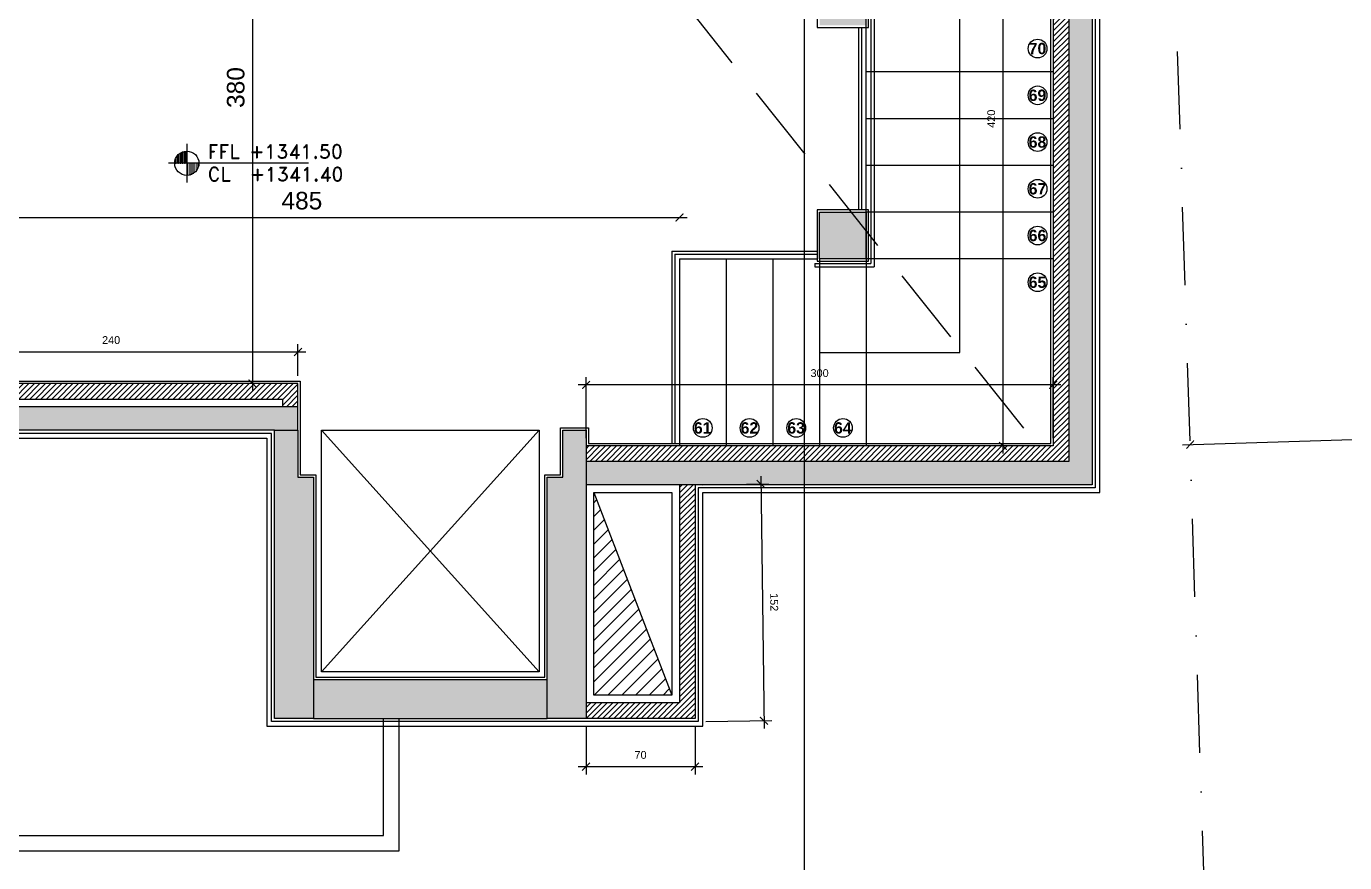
# Model space of a CAD drawing. Header units: centimetres. Extents: x 96271 to 179142, y 9855 to 112216.
# Drawn here: x 129802 to 130649, y 51183 to 51720 of the extents above; entities that cross this region are included whole.
import ezdxf

# ---------------------------------------------------------------- set-up
doc = ezdxf.new("R2010")
doc.units = ezdxf.units.CM
doc.header["$LTSCALE"] = 100
doc.header["$MEASUREMENT"] = 0
doc.header["$PDSIZE"] = 0.2
doc.linetypes.add('DASHDOT', pattern=[1, 0.5, -0.25, 0, -0.25])
doc.linetypes.add('DASHED', pattern=[0.75, 0.5, -0.25])
doc.layers.get('0').update_dxf_attribs({"linetype": 'CONTINUOUS'})
doc.layers.get('DEFPOINTS').update_dxf_attribs({"linetype": 'CONTINUOUS'})
for name, color, linetype in [('A-CLADDING', 53, 'CONTINUOUS'), ('A-Dim', 2, 'CONTINUOUS'), ('A-Dim CMU', 2, 'CONTINUOUS'), ('A-Flor-Str', 3, 'CONTINUOUS'), ('A-Glass-Full', 140, 'CONTINUOUS'), ('A-Otln-Abv', 1, 'DASHED'), ('A-Patt', 8, 'CONTINUOUS'), ('A-Patt-CMU', 8, 'CONTINUOUS'), ('A-Patt-Strcr', 8, 'CONTINUOUS'), ('A-PLASTER', 51, 'CONTINUOUS'), ('A-Setback', 3, 'DASHDOT'), ('A-Shaft', 31, 'CONTINUOUS'), ('A-Wall-Full', 5, 'CONTINUOUS'), ('A-Wall-Strctr', 6, 'CONTINUOUS'), ('plan-elevation level', 7, 'CONTINUOUS'), ('plan-stair steps nbr', 224, 'CONTINUOUS')]:
    doc.layers.add(name, color=color, linetype=linetype)
doc.layers.add('A-Sect-Iden', color=191, linetype='CONTINUOUS', lineweight=25)
doc.styles.add('ARIAL', font='arialbd.ttf')
doc.styles.add('ROMAND', font='romand.shx', dxfattribs={"height": 10})
doc.styles.get("Standard").update_dxf_attribs({"font": 'arial.ttf'})
doc.dimstyles.new('1-50', dxfattribs={"dimtxt": 11.25, "dimasz": 5, "dimexe": 5, "dimexo": 5, "dimgap": 5, "dimtad": 1, "dimdec": 1, "dimrnd": 0.5, "dimzin": 12, "dimdsep": 46, "dimtxsty": 'Standard', "dimblk": 'ARCHTICK', "dimcen": 0.09, "dimdle": 5, "dimadec": 0, "dimazin": 3, "dimtfac": 1, "dimtdec": 1, "dimtix": 1, "dimtofl": 0, "dimtmove": 1, "dimatfit": 3, "dimfxl": 5, "dimtolj": 1, "dimtzin": 0, "dimarcsym": 0})
pattern_1 = [(90, (894916.29, -703049.082), (14.2875, 7.14375), [0, -14.2875])]

# ---------------------------------------------------------------- blocks, each defined once
blk = doc.blocks.new('_ArchTick')
at = {"color": 0, "linetype": 'ByBlock', "const_width": 0.15}
blk.add_lwpolyline([(-0.5, -0.5), (0.5, 0.5)], dxfattribs=at)
blk = doc.blocks.new('*D262')
at = {"layer": 'A-Dim', "color": 0, "lineweight": -2, "transparency": 16777216}
blk.add_line((130544.52, 51451), (131054.26, 51467.24), dxfattribs=at)
at = {"layer": 'DEFPOINTS', "color": 0, "transparency": 16777216}
for p in [(131049.27, 51467.08), (131052.38, 51369.28), (130552.64, 51353.35)]:
    blk.add_point(p, dxfattribs=at)
at = {"layer": 'A-Dim', "color": 0, "lineweight": -2, "transparency": 16777216, "xscale": 5, "yscale": 5, "zscale": 5}
for p, rotation in [((131049.27, 51467.08), 1.8247667080837), ((130549.52, 51451.16), 181.8247667080837)]:
    blk.add_blockref('_ArchTick', p, dxfattribs=dict(at, rotation=rotation))
at = {"layer": 'A-Dim', "color": 0, "transparency": 16777216, "insert": (130799.05, 51469.86), "char_height": 11.25, "attachment_point": 5, "rotation": 1.82477}
blk.add_mtext('\\A1;500', dxfattribs=at)
blk = doc.blocks.new('CL-FFL-PLAN')
at = {"layer": 'plan-elevation level'}
h = blk.add_hatch(dxfattribs=at)
h.set_pattern_fill('DOTS', color=232, scale=9, angle=90, style=0)
h.set_pattern_definition(pattern_1)
h.paths.add_polyline_path([(-1229, 207), (-1229, 50), (-1385, 50, -0.414214)])
h = blk.add_hatch(dxfattribs=at)
h.set_pattern_fill('DOTS', color=232, scale=9, angle=90, style=0)
h.set_pattern_definition(pattern_1)
h.paths.add_polyline_path([(-1229, 50), (-1072, 50, -0.414214), (-1229, -106)])
at = {"layer": 'plan-elevation level', "color": 7, "ltscale": 111}
for p, q in [((-1229, 301), (-1229, -200)), ((337, 50), (-1463, 50))]:
    blk.add_line(p, q, dxfattribs=at)
blk.add_circle((-1229, 50), 156, dxfattribs=at)
at = {"layer": 'plan-elevation level', "color": 111, "ltscale": 111, "style": 'ROMAND'}
for s, p in [('FFL', (-960, 110)), ('CL', (-960, -180))]:
    blk.add_text(s, height=180, dxfattribs=at).set_placement(p)
for tag, p in [('FFL', (-424, 113)), ('CL', (-417, -180))]:
    blk.add_attdef(tag, p, '', height=180, dxfattribs=at)
blk = doc.blocks.new('*D631')
at = {"layer": 'A-Dim', "color": 0, "lineweight": -2, "transparency": 16777216}
for p, q in [((130161.56, 51455.33), (130161.56, 51494.46)), ((130461.56, 51455.33), (130461.56, 51494.46)), ((130466.56, 51489.46), (130156.56, 51489.46))]:
    blk.add_line(p, q, dxfattribs=at)
at = {"layer": 'DEFPOINTS', "color": 0, "transparency": 16777216}
for p in [(130161.56, 51489.46), (130161.56, 51450.33), (130461.56, 51450.33)]:
    blk.add_point(p, dxfattribs=at)
at = {"layer": 'A-Dim', "color": 0, "lineweight": -2, "transparency": 16777216, "xscale": 5, "yscale": 5, "zscale": 5, "rotation": 180}
blk.add_blockref('_ArchTick', (130161.56, 51489.46), dxfattribs=at)
at = {"layer": 'A-Dim', "color": 0, "lineweight": -2, "transparency": 16777216, "xscale": 5, "yscale": 5, "zscale": 5}
blk.add_blockref('_ArchTick', (130461.56, 51489.46), dxfattribs=at)
at = {"layer": 'A-Dim', "color": 0, "transparency": 16777216, "insert": (130311.56, 51497.01), "char_height": 5, "attachment_point": 5}
blk.add_mtext('\\A1;300', dxfattribs=at)
blk = doc.blocks.new('*D635')
at = {"layer": 'A-Dim', "color": 0, "lineweight": -2, "transparency": 16777216}
for p, q in [((130429.34, 51445.33), (130429.34, 51875.33)), ((130456.56, 51870.33), (130424.34, 51870.33)), ((130456.56, 51450.33), (130424.34, 51450.33))]:
    blk.add_line(p, q, dxfattribs=at)
at = {"layer": 'DEFPOINTS', "color": 0, "transparency": 16777216}
for p in [(130429.34, 51870.33), (130461.56, 51870.33), (130461.56, 51450.33)]:
    blk.add_point(p, dxfattribs=at)
at = {"layer": 'A-Dim', "color": 0, "lineweight": -2, "transparency": 16777216, "xscale": 5, "yscale": 5, "zscale": 5}
for p, rotation in [((130429.34, 51870.33), 90), ((130429.34, 51450.33), 270)]:
    blk.add_blockref('_ArchTick', p, dxfattribs=dict(at, rotation=rotation))
at = {"layer": 'A-Dim', "color": 0, "transparency": 16777216, "insert": (130421.79, 51660.33), "char_height": 5, "attachment_point": 5, "rotation": 90}
blk.add_mtext('\\A1;420', dxfattribs=at)
blk = doc.blocks.new('*D636')
at = {"layer": 'A-Dim CMU', "color": 0, "lineweight": -2, "transparency": 16777216}
for p, q in [((130236.56, 51425.39), (130278.78, 51425.95)), ((130273.72, 51430.88), (130275.85, 51268.89)), ((130238.56, 51273.39), (130280.78, 51273.95))]:
    blk.add_line(p, q, dxfattribs=at)
at = {"layer": 'DEFPOINTS', "color": 0, "transparency": 16777216}
for p in [(130231.56, 51425.33), (130233.56, 51273.33), (130275.78, 51273.88)]:
    blk.add_point(p, dxfattribs=at)
at = {"layer": 'A-Dim CMU', "color": 0, "lineweight": -2, "transparency": 16777216, "xscale": 5, "yscale": 5, "zscale": 5}
for p, rotation in [((130273.78, 51425.88), 90.75384833304845), ((130275.78, 51273.88), 270.7538483330484)]:
    blk.add_blockref('_ArchTick', p, dxfattribs=dict(at, rotation=rotation))
at = {"layer": 'A-Dim CMU', "color": 0, "transparency": 16777216, "insert": (130282.34, 51349.98), "char_height": 5, "attachment_point": 5, "rotation": 270.75385}
blk.add_mtext('\\A1;152', dxfattribs=at)
blk = doc.blocks.new('*D637')
at = {"layer": 'A-Dim CMU', "color": 0, "lineweight": -2, "transparency": 16777216}
for p, q in [((130161.56, 51270.33), (130161.56, 51239.38)), ((130231.56, 51270.33), (130231.56, 51239.38)), ((130236.56, 51244.38), (130156.56, 51244.38))]:
    blk.add_line(p, q, dxfattribs=at)
at = {"layer": 'DEFPOINTS', "color": 0, "transparency": 16777216}
for p in [(130161.56, 51275.33), (130231.56, 51275.33), (130161.56, 51244.38)]:
    blk.add_point(p, dxfattribs=at)
at = {"layer": 'A-Dim CMU', "color": 0, "lineweight": -2, "transparency": 16777216, "xscale": 5, "yscale": 5, "zscale": 5}
for p, rotation in [((130161.56, 51244.38), 179.9999999999762), ((130231.56, 51244.38), 359.9999999999762)]:
    blk.add_blockref('_ArchTick', p, dxfattribs=dict(at, rotation=rotation))
at = {"layer": 'A-Dim CMU', "color": 0, "transparency": 16777216, "insert": (130196.56, 51251.94), "char_height": 5, "attachment_point": 5}
blk.add_mtext('\\A1;70', dxfattribs=at)
blk = doc.blocks.new('*D649')
at = {"layer": 'A-Dim', "color": 0, "lineweight": -2, "transparency": 16777216}
blk.add_line((129947.37, 51875.33), (129947.37, 51485.33), dxfattribs=at)
at = {"layer": 'DEFPOINTS', "color": 0, "transparency": 16777216}
for p in [(129991.56, 51870.33), (129947.37, 51490.33), (129991.56, 51490.33)]:
    blk.add_point(p, dxfattribs=at)
at = {"layer": 'A-Dim', "color": 0, "lineweight": -2, "transparency": 16777216, "xscale": 5, "yscale": 5, "zscale": 5}
for p, rotation in [((129947.37, 51870.33), 90), ((129947.37, 51490.33), 270)]:
    blk.add_blockref('_ArchTick', p, dxfattribs=dict(at, rotation=rotation))
at = {"layer": 'A-Dim', "color": 0, "transparency": 16777216, "insert": (129936.62, 51680.33), "char_height": 11.25, "attachment_point": 5, "rotation": 90}
blk.add_mtext('\\A1;380', dxfattribs=at)
blk = doc.blocks.new('*D650')
at = {"layer": 'A-Dim', "color": 0, "lineweight": -2, "transparency": 16777216}
blk.add_line((129731.56, 51596.9), (130226.56, 51596.9), dxfattribs=at)
at = {"layer": 'DEFPOINTS', "color": 0, "transparency": 16777216}
for p in [(130221.56, 51596.9), (129736.56, 51490.33), (130221.56, 51490.33)]:
    blk.add_point(p, dxfattribs=at)
at = {"layer": 'A-Dim', "color": 0, "lineweight": -2, "transparency": 16777216, "xscale": 5, "yscale": 5, "zscale": 5, "rotation": 180}
blk.add_blockref('_ArchTick', (129736.56, 51596.9), dxfattribs=at)
at = {"layer": 'A-Dim', "color": 0, "lineweight": -2, "transparency": 16777216, "xscale": 5, "yscale": 5, "zscale": 5}
blk.add_blockref('_ArchTick', (130221.56, 51596.9), dxfattribs=at)
at = {"layer": 'A-Dim', "color": 0, "transparency": 16777216, "insert": (129979.06, 51607.64), "char_height": 11.25, "attachment_point": 5}
blk.add_mtext('\\A1;485', dxfattribs=at)
blk = doc.blocks.new('*D832')
at = {"layer": 'A-Dim CMU', "color": 0, "lineweight": -2, "transparency": 16777216}
for p, q in [((129731.56, 51510.64), (129981.56, 51510.64)), ((129736.56, 51495.33), (129736.56, 51515.64)), ((129976.56, 51495.33), (129976.56, 51515.64))]:
    blk.add_line(p, q, dxfattribs=at)
at = {"layer": 'DEFPOINTS', "color": 0, "transparency": 16777216}
for p in [(129976.56, 51510.64), (129736.56, 51490.33), (129976.56, 51490.33)]:
    blk.add_point(p, dxfattribs=at)
at = {"layer": 'A-Dim CMU', "color": 0, "lineweight": -2, "transparency": 16777216, "xscale": 5, "yscale": 5, "zscale": 5, "rotation": 180}
blk.add_blockref('_ArchTick', (129736.56, 51510.64), dxfattribs=at)
at = {"layer": 'A-Dim CMU', "color": 0, "lineweight": -2, "transparency": 16777216, "xscale": 5, "yscale": 5, "zscale": 5}
blk.add_blockref('_ArchTick', (129976.56, 51510.64), dxfattribs=at)
at = {"layer": 'A-Dim CMU', "color": 0, "transparency": 16777216, "insert": (129856.56, 51518.2), "char_height": 5, "attachment_point": 5}
blk.add_mtext('\\A1;240', dxfattribs=at)

msp = doc.modelspace()

# ---------------------------------------------------------------- hatches: boundary and pattern name
at = {"layer": 'A-Patt-CMU'}
h = msp.add_hatch(dxfattribs=at)
h.set_pattern_fill('ANSI31', color=256, scale=20, angle=180)
h.set_pattern_definition([(225, (139598.3932, 77124.0469), (1.76776695, -1.76776695), [])])
h.paths.add_polyline_path([(130231.559, 51425.329), (130221.559, 51425.329), (130221.559, 51285.329), (130161.559, 51285.329), (130161.559, 51275.329), (130231.559, 51275.329)])
h.paths.add_polyline_path([(130471.559, 51870.329), (130461.559, 51870.329), (130461.559, 51450.329), (130161.559, 51450.329), (130161.559, 51440.329), (130471.559, 51440.329)])
h.paths.add_polyline_path([(130179.059, 52410.329), (129986.559, 52410.329), (129986.559, 52025.329), (129996.559, 52025.329), (129996.559, 52400.329), (130179.059, 52400.329)])
h.paths.add_polyline_path([(130461.559, 52410.329), (130269.059, 52410.329), (130269.059, 52400.329), (130451.559, 52400.329), (130451.559, 52060.329), (130161.559, 52060.329), (130161.559, 52040.329), (130171.559, 52040.329), (130171.559, 52050.329), (130391.559, 52050.329), (130391.559, 51895.329), (130401.559, 51895.329), (130401.559, 51940.329), (130496.559, 51940.329), (130496.559, 51895.329), (130506.559, 51895.329), (130506.559, 52060.329), (130461.559, 52060.329)])
h.paths.add_polyline_path([(130496.559, 52050.329), (130496.559, 51950.329), (130401.559, 51950.329), (130401.559, 52050.329)], flags=16)
h.paths.add_polyline_path([(130161.559, 51960.329), (130161.559, 51870.329), (130391.559, 51870.329), (130391.559, 51880.329), (130171.559, 51880.329), (130171.559, 51960.329)])
h = msp.add_hatch(dxfattribs=at)
h.set_pattern_fill('ANSI31', color=256, scale=20, angle=180)
h.set_pattern_definition([(225, (149778.3932, 97486.4773), (1.76776695, -1.76776695), [])])
h.paths.add_polyline_path([(130068.559, 52061.329), (129996.559, 52061.329), (129996.559, 52051.329), (130068.559, 52051.329)])
h.paths.add_polyline_path([(129996.559, 52010.329), (129986.559, 52010.329), (129986.559, 51950.329), (129736.559, 51950.329), (129736.559, 52115.329), (129439.059, 52115.329), (129439.059, 52120.329), (129741.559, 52120.329), (129741.559, 52135.329), (129429.059, 52135.329), (129429.059, 52105.329), (129726.559, 52105.329), (129726.559, 51845.329), (129736.559, 51845.329), (129736.559, 51940.329), (129986.559, 51940.329), (129986.559, 51870.329), (129996.559, 51870.329)])
h.paths.add_polyline_path([(129189.059, 52135.329), (128836.56, 52135.329), (128836.56, 52120.329), (129179.059, 52120.329), (129179.059, 52115.329), (128836.56, 52115.329), (128836.56, 52105.329), (129051.559, 52105.329), (129051.559, 51735.329), (129071.559, 51735.329), (129071.559, 51745.329), (129061.559, 51745.329), (129061.559, 52105.329), (129189.059, 52105.329)])
h.paths.add_polyline_path([(129736.559, 51755.329), (129726.559, 51755.329), (129726.559, 51745.329), (129161.559, 51745.329), (129161.559, 51635.329), (129001.559, 51635.329), (129001.559, 51365.329), (128891.559, 51365.329), (128891.559, 51355.329), (129179.059, 51355.329), (129179.059, 51350.329), (128891.559, 51350.329), (128891.559, 51335.329), (129189.059, 51335.329), (129189.059, 51365.329), (129011.559, 51365.329), (129011.559, 51625.329), (129161.559, 51625.329), (129161.559, 51535.329), (129171.559, 51535.329), (129171.559, 51735.329), (129726.559, 51735.329), (129726.559, 51725.329), (129736.559, 51725.329)])
h.paths.add_polyline_path([(129736.559, 51635.329), (129726.559, 51635.329), (129726.559, 51490.329), (129736.559, 51490.329)], flags=17)
h.paths.add_polyline_path([(129736.559, 51480.329), (129966.559, 51480.329), (129966.559, 51475.329), (129976.559, 51475.329), (129976.559, 51490.329), (129726.559, 51490.329), (129726.559, 51365.329), (129429.059, 51365.329), (129429.059, 51335.329), (129741.559, 51335.329), (129741.559, 51350.329), (129439.059, 51350.329), (129439.059, 51355.329), (129736.559, 51355.329)])
h.paths.add_polyline_path([(128876.559, 51365.329), (128836.56, 51365.329), (128836.56, 51355.329), (128876.559, 51355.329)])
h.paths.add_polyline_path([(128876.559, 51350.329), (128836.56, 51350.329), (128836.56, 51335.329), (128876.559, 51335.329)])
at = {"layer": 'A-Patt-Strcr'}
h = msp.add_hatch(dxfattribs=at)
h.set_pattern_fill('AR-CONC', color=256, scale=2)
h.set_pattern_definition([(50, (139598.393, 77124.047), (14.3452037, -1.2550427), [1.5, -16.5]), (355, (139598.393, 77124.047), (-2.775027, 15.043843), [1.2, -13.2]), (100.451444, (139599.589, 77123.942), (11.570177, 13.7888), [1.274804, -14.022842]), (46.1842, (139598.393, 77128.047), (21.344827, -3.310386), [2.25, -24.75]), (96.635635, (139600.172, 77127.77), (18.693239, 19.482372), [1.912207, -21.034275]), (351.18416, (139598.393, 77128.047), (18.693239, 19.482372), [1.8, -19.8]), (21, (139600.393, 77127.047), (11.938141, -8.052378), [1.5, -16.5]), (326, (139600.393, 77127.047), (4.866307, 14.503001), [1.2, -13.2]), (71.451445, (139601.388, 77126.376), (16.8044475, 6.450623), [1.274804, -14.022842]), (37.5, (139598.393, 77124.047), (0.2431971, 6.6578771), [0, -13.04, 0, -13.4, 0, -13.25]), (7.5, (139598.393, 77124.047), (5.2613907, 7.8882342), [0, -7.64, 0, -12.74, 0, -5.05]), (327.5, (139593.933, 77124.047), (10.6764487, -0.4510974), [0, -5, 0, -15.6, 0, -20.7]), (317.5, (139591.933, 77124.047), (11.6637234, 2.0020996), [0, -6.5, 0, -10.36, 0, -14.7])])
h.paths.add_polyline_path([(129996.559, 52025.329), (129976.559, 52025.329), (129976.559, 52420.329), (130179.059, 52420.329), (130179.059, 52315.306), (130194.059, 52315.306), (130194.059, 52435.329), (129961.559, 52435.329), (129961.559, 52025.329), (129741.559, 52025.329), (129741.559, 52010.329), (129996.559, 52010.329)])
h.paths.add_polyline_path([(130269.059, 52420.329), (130471.559, 52420.329), (130471.559, 52060.329), (130486.559, 52060.329), (130486.559, 52435.329), (130254.059, 52435.329), (130254.059, 52315.306), (130269.059, 52315.306)])
h.paths.add_polyline_path([(130506.559, 51895.329), (130391.559, 51895.329), (130391.559, 51870.329), (130506.559, 51870.329)])
h.paths.add_polyline_path([(130486.559, 51870.329), (130471.559, 51870.329), (130471.559, 51440.329), (130161.559, 51440.329), (130161.559, 51425.329), (130486.559, 51425.329)])
h.paths.add_polyline_path([(130341.559, 51600.329), (130311.559, 51600.329), (130311.559, 51570.329), (130341.559, 51570.329)], flags=17)
h.paths.add_polyline_path([(130341.559, 51750.329), (130311.559, 51750.329), (130311.559, 51720.329), (130341.559, 51720.329)], flags=17)
h.paths.add_polyline_path([(130136.559, 51300.329), (129986.559, 51300.329), (129986.559, 51275.329), (130136.559, 51275.329)])
h.paths.add_polyline_path([(129976.559, 51460.329), (129976.559, 51475.329), (129796.559, 51475.329), (129796.559, 51460.329)])
h.paths.add_polyline_path([(129986.559, 51430.329), (129976.559, 51430.329), (129976.559, 51460.329), (129961.559, 51460.329), (129961.559, 51275.329), (129986.559, 51275.329)])
h.paths.add_polyline_path([(130146.559, 51460.329), (130146.559, 51430.329), (130136.559, 51430.329), (130136.559, 51275.329), (130161.559, 51275.329), (130161.559, 51460.329)])
h.paths.add_polyline_path([(128876.559, 51335.329), (128891.559, 51335.329), (128891.559, 52105.329), (128876.559, 52105.329)])
at = {"layer": 'A-Shaft'}
h = msp.add_hatch(dxfattribs=at)
h.set_pattern_fill('ANSI31', color=256, scale=50)
h.set_pattern_definition([(45, (-19820, -20189.9535), (-4.41941738, 4.41941738), [])])
h.paths.add_polyline_path([(130166.559, 51420.329), (130166.559, 51290.329), (130216.559, 51290.329)])

# ---------------------------------------------------------------- linework, layer by layer
for p, q in [((129991.559, 51460.329), (130131.559, 51305.329)), ((130131.559, 51460.329), (129991.559, 51305.329))]:
    msp.add_line(p, q)
msp.add_lwpolyline([(129991.559, 51460.329), (130131.559, 51460.329), (130131.559, 51305.329), (129991.559, 51305.329)], close=True)
at = {"layer": 'A-CLADDING'}
for points in [[(129761.559, 51455.329), (129956.559, 51455.329), (129956.559, 51270.329), (130236.559, 51270.329), (130236.559, 51420.329), (130491.559, 51420.329), (130491.559, 51865.329), (130511.559, 51865.329), (130511.559, 52065.329), (130491.559, 52065.329), (130491.559, 52440.329), (130249.059, 52440.329), (130249.059, 52313.806)], [(130249.059, 52313.806), (130252.059, 52313.806), (130252.059, 52437.329), (130488.559, 52437.329), (130488.559, 52062.329), (130508.559, 52062.329), (130508.559, 51868.329), (130488.559, 51868.329), (130488.559, 51423.329), (130233.559, 51423.329), (130233.559, 51273.329), (129959.559, 51273.329), (129959.559, 51458.329), (129761.559, 51458.329)]]:
    msp.add_lwpolyline(points, dxfattribs=at)
at = {"layer": 'A-Flor-Str'}
for p, q in [((130341.559, 51570.329), (130341.559, 51750.329)), ((130221.559, 51570.329), (130221.559, 51450.329)), ((130221.559, 51570.329), (130310.059, 51570.329)), ((130251.559, 51570.329), (130251.559, 51450.329)), ((130281.559, 51570.329), (130281.559, 51450.329)), ((130311.559, 51570.329), (130311.559, 51450.329)), ((130341.559, 51570.329), (130341.559, 51450.329))]:
    msp.add_line(p, q, dxfattribs=at)
for points in [[(130311.559, 51510.329), (130401.559, 51510.329), (130401.559, 51810.329), (130251.559, 51810.329)], [(130461.559, 51690.329), (130341.559, 51690.329)], [(130461.559, 51660.329), (130341.559, 51660.329)], [(130461.559, 51630.329), (130341.559, 51630.329)], [(130461.559, 51600.329), (130341.559, 51600.329)], [(130461.559, 51570.329), (130341.559, 51570.329)]]:
    msp.add_lwpolyline(points, dxfattribs=at)
at = {"layer": 'A-Glass-Full'}
for p, q in [((130346.559, 51755.329), (130346.559, 51565.329)), ((130344.559, 51753.329), (130344.559, 51567.329)), ((130336.559, 51718.829), (130336.559, 51601.829)), ((130338.559, 51718.829), (130338.559, 51601.829)), ((130216.559, 51575.329), (130310.059, 51575.329)), ((130216.559, 51575.329), (130216.559, 51451.829)), ((130218.559, 51573.329), (130310.059, 51573.329)), ((130218.559, 51573.329), (130218.559, 51451.829)), ((130308.559, 51567.329), (130344.559, 51567.329)), ((130308.559, 51567.329), (130308.559, 51565.329)), ((130311.559, 51567.329), (130311.559, 51565.329)), ((130308.559, 51565.329), (130346.559, 51565.329))]:
    msp.add_line(p, q, dxfattribs=at)
at = {"layer": 'A-Otln-Abv'}
msp.add_line((130224.059, 51735.329), (130451.559, 51450.329), dxfattribs=at)
at = {"layer": 'A-Patt'}
for p, q in [((130031.559, 51200.329), (130031.559, 51275.329)), ((130041.559, 51190.329), (130041.559, 51275.329)), ((129761.559, 51200.329), (130031.559, 51200.329)), ((129761.559, 51190.329), (130041.559, 51190.329))]:
    msp.add_line(p, q, dxfattribs=at)
at = {"layer": 'A-PLASTER'}
msp.add_lwpolyline([(129738.059, 51635.329), (129738.059, 51491.829), (129978.059, 51491.829), (129978.059, 51431.829), (129988.059, 51431.829), (129988.059, 51301.829), (130135.059, 51301.829), (130135.059, 51431.829), (130145.059, 51431.829), (130145.059, 51461.829), (130163.059, 51461.829), (130163.059, 51451.829), (130460.059, 51451.829), (130460.059, 51868.829), (130160.059, 51868.829), (130160.059, 51960.329)], dxfattribs=at)
for points in [[(130343.059, 51751.829), (130310.059, 51751.829), (130310.059, 51718.829), (130343.059, 51718.829)], [(130343.059, 51601.829), (130310.059, 51601.829), (130310.059, 51568.829), (130343.059, 51568.829)]]:
    msp.add_lwpolyline(points, close=True, dxfattribs=at)
at = {"layer": 'A-Sect-Iden'}
msp.add_line((130301.559, 53927.158), (130301.559, 50188.999), dxfattribs=at)
at = {"layer": 'A-Setback'}
msp.add_lwpolyline([(130559.009, 51153.336), (130410.95, 55800.674), (129618.405, 56606.045), (129624.608, 56644.996), (128745.22, 56680.475), (127970.463, 56711.734), (127582.107, 56353.135), (127469.619, 50671.512), (127649.878, 50654.841), (129847.419, 51155.283)], close=True, dxfattribs=at)
at = {"layer": 'A-Shaft'}
msp.add_line((130166.559, 51420.329), (130216.559, 51290.329), dxfattribs=at)
msp.add_lwpolyline([(130166.559, 51290.329), (130166.559, 51420.329), (130216.559, 51420.329), (130216.559, 51290.329)], close=True, dxfattribs=at)
at = {"layer": 'A-Wall-Full'}
for points in [[(130461.559, 51870.329), (130461.559, 51450.329), (130161.559, 51450.329)], [(129976.559, 51475.329), (129976.559, 51490.329), (129726.559, 51490.329), (129726.559, 51365.329), (129429.059, 51365.329)], [(129439.059, 51355.329), (129736.559, 51355.329), (129736.559, 51480.329), (129966.559, 51480.329), (129966.559, 51475.329)], [(130231.559, 51425.329), (130231.559, 51275.329), (130161.559, 51275.329)], [(130221.559, 51425.329), (130221.559, 51285.329), (130161.559, 51285.329)]]:
    msp.add_lwpolyline(points, dxfattribs=at)
at = {"layer": 'A-Wall-Strctr'}
for p, q in [((130311.559, 51600.329), (130341.559, 51600.329)), ((129976.559, 51475.329), (129741.559, 51475.329)), ((129976.559, 51460.329), (129976.559, 51475.329)), ((129961.559, 51460.329), (129761.559, 51460.329)), ((129961.559, 51460.329), (129961.559, 51460.329)), ((129986.559, 51300.329), (130136.559, 51300.329)), ((129986.559, 51275.329), (130136.559, 51275.329))]:
    msp.add_line(p, q, dxfattribs=at)
for points in [[(130486.559, 51870.329), (130486.559, 51425.329), (130161.559, 51425.329)], [(130471.559, 51870.329), (130471.559, 51440.329), (130161.559, 51440.329)], [(130341.559, 51600.329), (130341.559, 51570.329), (130311.559, 51570.329), (130311.559, 51600.329)], [(129986.559, 51430.329), (129986.559, 51275.329), (129961.559, 51275.329), (129961.559, 51460.329), (129976.559, 51460.329), (129976.559, 51430.329), (129986.559, 51430.329)], [(130146.559, 51460.329), (130161.559, 51460.329), (130161.559, 51275.329), (130136.559, 51275.329), (130136.559, 51275.329), (130136.559, 51430.329), (130146.559, 51430.329), (130146.559, 51460.329)]]:
    msp.add_lwpolyline(points, dxfattribs=at)
at = {"layer": 'plan-stair steps nbr'}
for centre in [(130451.559, 51705.329), (130451.559, 51675.329), (130451.559, 51645.329), (130451.559, 51615.329), (130451.559, 51585.329), (130451.559, 51555.329), (130236.559, 51461.829), (130266.559, 51461.829), (130296.559, 51461.829), (130326.559, 51461.829)]:
    msp.add_circle(centre, 6.006, dxfattribs=at)

# ---------------------------------------------------------------- block references
at = {"layer": 'plan-elevation level'}
ref = msp.add_blockref('CL-FFL-PLAN', (129966.514, 51629.248), dxfattribs=dict(at, xscale=0.04991255350113968, yscale=0.04991255350113968, zscale=0.04991255350113968))
ref.add_attrib('CL', '+1341.40', (129945.678, 51620.247), dxfattribs={"layer": '0', "color": 111, "ltscale": 111, "height": 8.9843, "style": 'ROMAND'})
ref.add_attrib('FFL', '+1341.50', (129945.353, 51634.865), dxfattribs={"layer": '0', "color": 111, "ltscale": 111, "height": 8.9843, "style": 'ROMAND'})

# ---------------------------------------------------------------- texts
at = {"layer": 'plan-stair steps nbr', "char_height": 7.28, "attachment_point": 1, "style": 'ARIAL'}
for s, insert in [('70', (130445.83, 51708.998)), ('69', (130445.83, 51678.998)), ('68', (130445.83, 51648.998)), ('67', (130445.83, 51618.998)), ('\\pt3.06204;66', (130445.83, 51588.998)), ('\\pt3.06204;65', (130445.83, 51558.998)), ('\\pt4.32068;61', (130230.83, 51465.498)), ('62', (130260.83, 51465.498)), ('63', (130290.83, 51465.498)), ('64', (130320.83, 51465.498))]:
    msp.add_mtext_dynamic_manual_height_columns(s, width=7.28, gutter_width=0.35, heights=[0], dxfattribs=dict(at, insert=insert))

# ---------------------------------------------------------------- dimensions: what is measured, and where the dimension line sits
at = {"layer": 'A-Dim'}
for p1, p2, distance, override, picture, middle in [((129991.559, 51870.329), (129991.559, 51490.329), -44.19, {"dimse1": 1, "dimse2": 1}, '*D649', (129936.622, 51680.329)), ((130461.559, 51450.329), (130461.559, 51870.329), 32.221, {"dimtxt": 5}, '*D635', (130421.785, 51660.329)), ((129736.559, 51490.329), (130221.559, 51490.329), 106.57, {"dimse1": 1, "dimse2": 1}, '*D650', (129979.059, 51607.643)), ((130461.559, 51450.329), (130161.559, 51450.329), -39.131, {"dimtxt": 5}, '*D631', (130311.559, 51497.014)), ((130552.637, 51353.354), (131052.383, 51369.275), 97.854, {"dimse1": 1, "dimse2": 1}, '*D262', (130799.052, 51469.857))]:
    dim = msp.add_aligned_dim(p1=p1, p2=p2, distance=distance, dimstyle='1-50', override=override, dxfattribs=at)
    dim.commit()
    dim.dimension.update_dxf_attribs({"geometry": picture, "text_midpoint": middle})
at = {"layer": 'A-Dim CMU'}
for p1, p2, distance, picture, middle in [((129736.559, 51490.329), (129976.559, 51490.329), 20.313, '*D832', (129856.559, 51518.195)), ((130231.559, 51425.329), (130233.559, 51273.329), 42.228, '*D636', (130282.336, 51349.984)), ((130231.559, 51275.329), (130161.559, 51275.329), 30.945, '*D637', (130196.559, 51251.937))]:
    dim = msp.add_aligned_dim(p1=p1, p2=p2, distance=distance, dimstyle='1-50', override={"dimtxt": 5}, dxfattribs=at)
    dim.commit()
    dim.dimension.update_dxf_attribs({"geometry": picture, "text_midpoint": middle})

doc.saveas('drawing.dxf')
